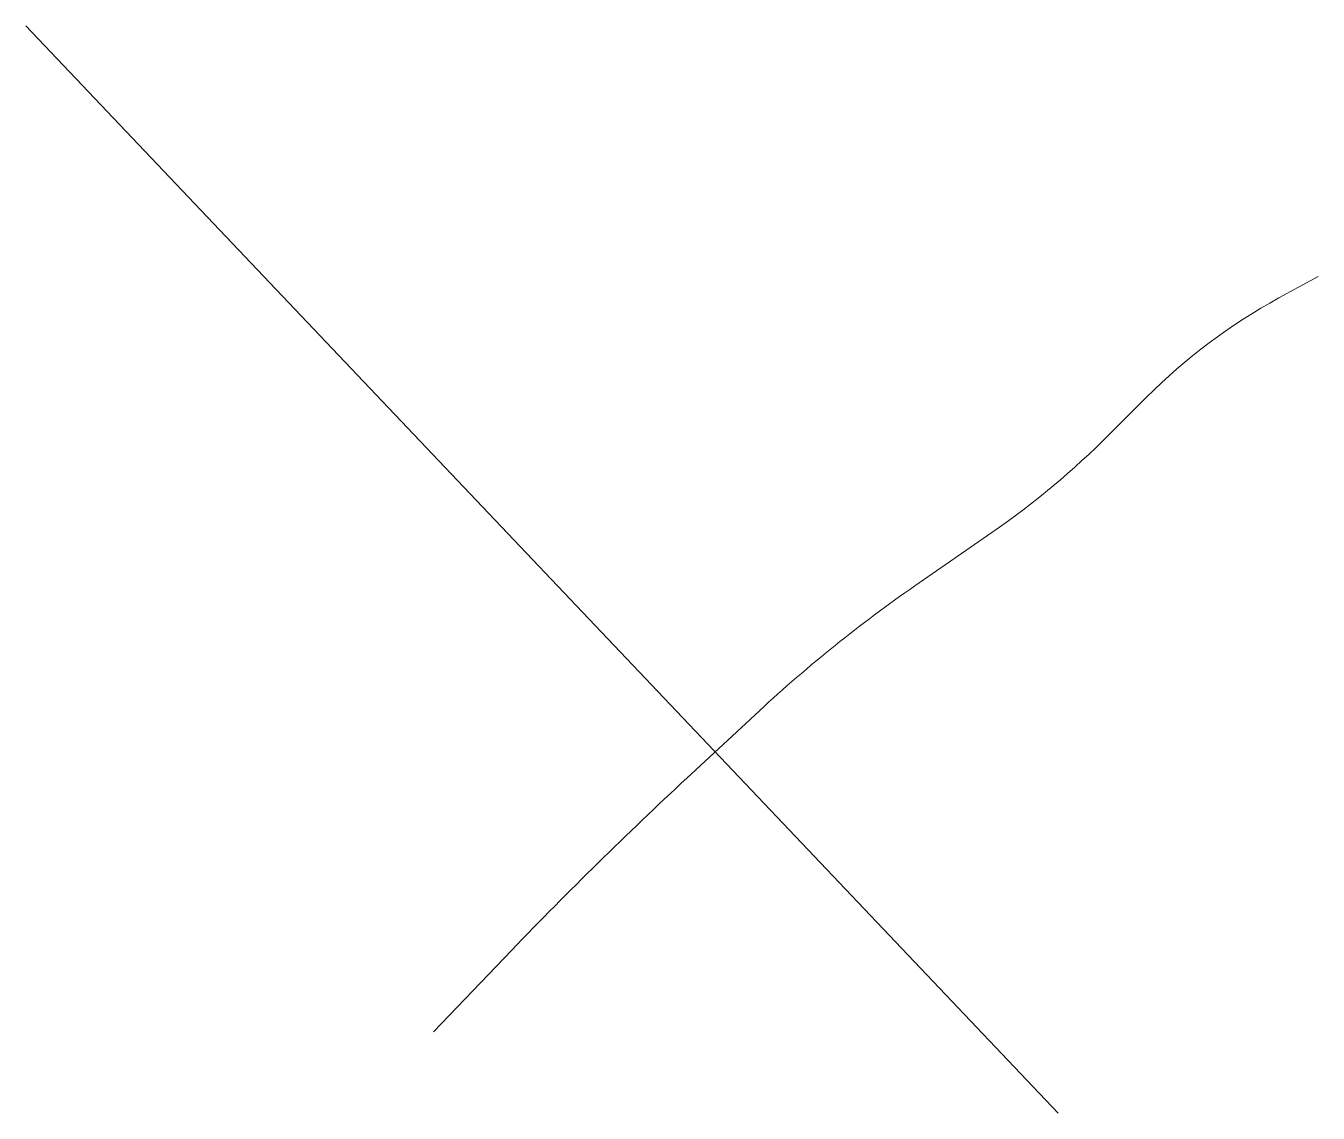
# Model space of a CAD drawing. Extents: x 2133654 to 2134303, y 775350 to 775895.
import ezdxf

# ---------------------------------------------------------------- set-up
doc = ezdxf.new("R2010")
doc.units = 0
doc.header["$MEASUREMENT"] = 0
doc.layers.add('North Arrow', color=7, linetype='Continuous', lineweight=0)

msp = doc.modelspace()

# ---------------------------------------------------------------- linework, layer by layer
at = {"layer": 'North Arrow', "color": 1}
msp.add_line((2133653.703428, 775895.348495, 250), (2134171.986426, 775349.743014, 250), dxfattribs=at)
at = {"layer": 'North Arrow', "color": 1, "elevation": 250, "flags": 128}
msp.add_lwpolyline([(2133858.334649, 775390.598903), (2133897.738648, 775431.591912, -0.014417), (2133985.625766, 775517.898865), (2134022.052152, 775551.663454, -0.035496), (2134100.131196, 775614.356247), (2134138.666787, 775641.036068, 0.04504), (2134197.972629, 775690.542972), (2134216.443872, 775709.021906, -0.07115), (2134282.791278, 775758.78704), (2134302.566801, 775769.628601)], format="xyb", dxfattribs=at)

doc.saveas('drawing.dxf')
